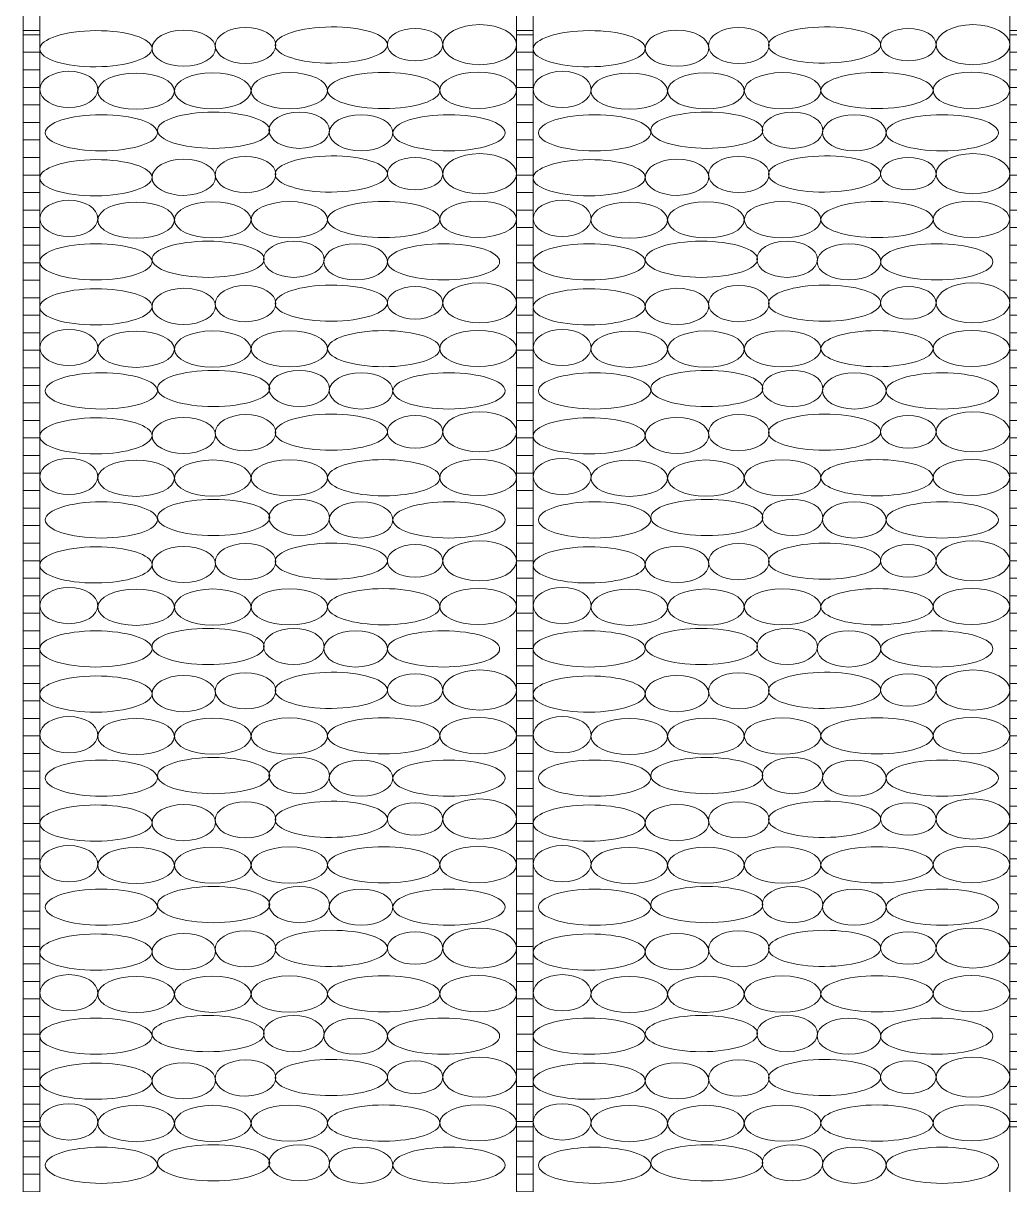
# Model space of a CAD drawing. Header units: inches. Extents: x 523 to 1492, y 69 to 539.
# Drawn here: x 619.281 to 622.854, y 383.759 to 387.966 of the extents above; entities that cross this region are included whole.
import ezdxf

# ---------------------------------------------------------------- set-up
doc = ezdxf.new("R2010")
doc.units = ezdxf.units.IN
doc.header["$MEASUREMENT"] = 0
pattern_1 = [(0, (26.79355847472743, 0.01436027398631268), (1.110223024625157e-16, 0.3175), [])]
pattern_2 = [(0, (35.72538562525369, 0.01436027398631268), (1.110223024625157e-16, 0.3175), [])]

# ---------------------------------------------------------------- blocks, each defined once
blk = doc.blocks.new('Бут.полосы')
at = {"linetype": 'ByBlock', "lineweight": 15}
h = blk.add_hatch(dxfattribs=at)
h.set_pattern_fill('ANSI31', color=22, scale=0.1, angle=315, style=0)
h.set_pattern_definition(pattern_1)
h.paths.add_polyline_path([(1982.056444789113, -4735.690822638147), (1981.756444789114, -4735.690822638147), (1981.756444789113, -4755.546490950223), (1982.056444789113, -4755.546490950223)])
h = blk.add_hatch(dxfattribs=at)
h.set_pattern_fill('ANSI31', color=22, scale=0.1, angle=315, style=0)
h.set_pattern_definition(pattern_2)
h.paths.add_polyline_path([(1990.98827193964, -4735.690822638147), (1990.68827193964, -4735.690822638147), (1990.68827193964, -4755.546490950223), (1990.98827193964, -4755.546490950223)])
h = blk.add_hatch(dxfattribs=at)
h.set_pattern_fill('ANSI31', color=22, scale=0.1, angle=315, style=0)
h.set_pattern_definition([(0, (44.65721277577995, 0.01436027398631268), (1.110223024625157e-16, 0.3175), [])])
h.paths.add_polyline_path([(1999.920099090166, -4735.690822638147), (1999.620099090166, -4735.690822638147), (1999.620099090166, -4755.546490950223), (1999.920099090166, -4755.546490950223)])
h = blk.add_hatch(dxfattribs=at)
h.set_pattern_fill('ANSI31', color=22, scale=0.1, angle=315, style=0)
h.set_pattern_definition(pattern_1)
h.paths.add_polyline_path([(1982.056475193234, -4755.806398439352), (1981.756475193234, -4755.806398439352), (1981.756475193234, -4775.783564819083), (1982.056475193234, -4775.78393585025)])
h = blk.add_hatch(dxfattribs=at)
h.set_pattern_fill('ANSI31', color=22, scale=0.1, angle=315, style=0)
h.set_pattern_definition(pattern_2)
h.paths.add_polyline_path([(1990.988302343761, -4755.806398439352), (1990.688302343761, -4755.806398439352), (1990.688302343761, -4775.783564819083), (1990.988302343761, -4775.78393585025)])
at = {"color": 7, "linetype": 'ByBlock', "lineweight": 15}
for points in [[(1973.124481472159, -4775.783564819084), (1981.756475193234, -4775.783564819083), (1981.756444789114, -4691.933567848662), (1973.12448147216, -4691.933567848664)], [(1982.056444789113, -4776.027160561478), (1990.688438510188, -4776.027160561477), (1990.688438510188, -4691.933567848662), (1982.056444789114, -4691.933567848662)], [(1990.98827193964, -4776.027160561478), (1999.620265660714, -4776.027160561477), (1999.620265660715, -4691.93356784866), (1990.98827193964, -4691.933567848662)]]:
    blk.add_lwpolyline(points, close=True, dxfattribs=at)
at = {"color": 22, "linetype": 'ByBlock', "lineweight": 15}
for points in [[(1982.056444789113, -4735.690822638147), (1981.756444789114, -4735.690822638147), (1981.756444789113, -4755.546490950223), (1982.056444789113, -4755.546490950223)], [(1990.98827193964, -4735.690822638147), (1990.68827193964, -4735.690822638147), (1990.68827193964, -4755.546490950223), (1990.98827193964, -4755.546490950223)], [(1999.920099090166, -4735.690822638147), (1999.620099090166, -4735.690822638147), (1999.620099090166, -4755.546490950223), (1999.920099090166, -4755.546490950223)], [(1982.056475193234, -4755.806398439352), (1981.756475193234, -4755.806398439352), (1981.756475193234, -4775.783564819083), (1982.056475193234, -4775.78393585025)], [(1990.988302343761, -4755.806398439352), (1990.688302343761, -4755.806398439352), (1990.688302343761, -4775.783564819083), (1990.988302343761, -4775.78393585025)]]:
    blk.add_lwpolyline(points, close=True, dxfattribs=at)
at = {"color": 253, "linetype": 'ByBlock', "lineweight": 15, "extrusion": (0, 0, -0.9999999999999997)}
for centre, major_axis in [((1983.072200732201, -4736.020855523172), (-1.015906280148277, -0.005264510158328419)), ((1987.334294157262, -4735.95359484206), (-1.015906280148277, -0.005264510158328419)), ((1992.004027882728, -4736.020855523172), (-1.015906280148277, -0.005264510158328419)), ((1996.266121307788, -4735.95359484206), (-1.015906280148277, -0.005264510158328419)), ((1987.334294157262, -4738.29024673978), (-1.015906280148277, -0.00526451015832842)), ((1996.266121307788, -4738.29024673978), (-1.015906280148277, -0.00526451015832842)), ((1983.072200732201, -4738.357507420892), (-1.015906280148277, -0.00526451015832842)), ((1992.004027882728, -4738.357507420892), (-1.015906280148277, -0.00526451015832842)), ((1987.334294157261, -4740.629359579139), (-1.015906280148277, -0.005264510158328419)), ((1996.266121307788, -4740.629359579139), (-1.015906280148277, -0.005264510158328419)), ((1983.072200732201, -4740.696620260251), (-1.015906280148277, -0.005264510158328419)), ((1992.004027882727, -4740.696620260251), (-1.015906280148277, -0.005264510158328419)), ((1987.334294157262, -4742.966011476859), (-1.015906280148277, -0.005264510158328419)), ((1996.266121307788, -4742.966011476859), (-1.015906280148277, -0.005264510158328419)), ((1983.072200732201, -4743.033272157971), (-1.015906280148277, -0.005264510158328419)), ((1992.004027882728, -4743.033272157971), (-1.015906280148277, -0.005264510158328419)), ((1983.072200732201, -4745.369924055691), (-1.015906280148277, -0.00526451015832842)), ((1987.334294157262, -4745.302663374579), (-1.015906280148277, -0.00526451015832842)), ((1992.004027882728, -4745.369924055691), (-1.015906280148277, -0.00526451015832842)), ((1996.266121307788, -4745.302663374579), (-1.015906280148277, -0.00526451015832842)), ((1983.072200732201, -4747.709036895049), (-1.015906280148277, -0.005264510158328419)), ((1987.334294157261, -4747.641776213937), (-1.015906280148277, -0.005264510158328419)), ((1992.004027882727, -4747.709036895049), (-1.015906280148277, -0.005264510158328419)), ((1996.266121307788, -4747.641776213937), (-1.015906280148277, -0.005264510158328419)), ((1983.072200732201, -4750.045688792769), (-1.015906280148277, -0.005264510158328419)), ((1987.334294157262, -4749.978428111657), (-1.015906280148277, -0.005264510158328419)), ((1992.004027882728, -4750.045688792769), (-1.015906280148277, -0.005264510158328419)), ((1996.266121307788, -4749.978428111657), (-1.015906280148277, -0.005264510158328419)), ((1983.072200732201, -4752.382340690489), (-1.015906280148277, -0.00526451015832842)), ((1987.334294157262, -4752.315080009377), (-1.015906280148277, -0.00526451015832842)), ((1992.004027882728, -4752.382340690489), (-1.015906280148277, -0.00526451015832842)), ((1996.266121307788, -4752.315080009377), (-1.015906280148277, -0.00526451015832842)), ((1983.072200732201, -4754.721453529848), (-1.015906280148277, -0.005264510158328419)), ((1987.334294157261, -4754.654192848736), (-1.015906280148277, -0.005264510158328419)), ((1992.004027882727, -4754.721453529848), (-1.015906280148277, -0.005264510158328419)), ((1996.266121307788, -4754.654192848736), (-1.015906280148277, -0.005264510158328419))]:
    blk.add_ellipse(centre, major_axis=major_axis, ratio=0.3223671155344493, dxfattribs=at)
at = {"color": 253, "linetype": 'ByBlock', "lineweight": 15}
for centre, major_axis, ratio in [((1984.663532681231, -4736.012609109724), (0.5754256688816298, 0.002981903290083139), 0.5691348073179209), ((1988.852577819279, -4735.947538106107), (-0.5023844598865708, 0), 0.5862613800650567), ((1990.021617109403, -4735.947538106107), (-0.6666548302373485, 0), 0.543771545269404), ((1993.595359831758, -4736.012609109724), (0.5754256688816298, 0.002981903290083139), 0.5691348073179209), ((1997.784404969805, -4735.947538106107), (-0.5023844598865708, 0), 0.5862613800650567), ((1998.953444259929, -4735.947538106107), (-0.6666548302373485, 0), 0.543771545269404), ((1982.583931852579, -4736.757475794647), (-0.5245293401635536, 0), 0.6253139419559067), ((1983.799234563085, -4736.788518818937), (0.693897664193355, 0), 0.4719704234843745), ((1985.186992833344, -4736.784739504716), (0.693897664193355, 0), 0.4719704234843745), ((1986.574751103603, -4736.780960190495), (0.693897664193355, 0), 0.4719704234843745), ((1988.284563054214, -4736.777839243377), (1.01591992061969, 0), 0.3223671155344493), ((1989.994374275447, -4736.774243449061), (0.693897664193355, 0), 0.4719704234843745), ((1991.515759003105, -4736.757475794647), (-0.5245293401635536, 0), 0.6253139419559067), ((1992.731061713612, -4736.788518818937), (0.693897664193355, 0), 0.4719704234843745), ((1994.118819983871, -4736.784739504716), (0.693897664193355, 0), 0.4719704234843745), ((1995.50657825413, -4736.780960190495), (0.693897664193355, 0), 0.4719704234843745), ((1997.21639020474, -4736.777839243377), (1.01591992061969, 0), 0.3223671155344493), ((1998.926201425973, -4736.774243449061), (0.693897664193355, 0), 0.4719704234843745), ((1983.171192370192, -4737.543099909285), (1.01591992061969, 0), 0.3223671155344493), ((1985.203174085977, -4737.497926354475), (1.01591992061969, 0), 0.3223671155344493), ((1986.755006280808, -4737.497926354475), (0.548806280951849, 0), 0.5967482257239145), ((1989.465558830825, -4737.543099909285), (1.01591992061969, 0), 0.3223671155344493), ((1992.103019520718, -4737.543099909285), (1.01591992061969, 0), 0.3223671155344493), ((1994.135001236503, -4737.497926354475), (1.01591992061969, 0), 0.3223671155344493), ((1995.686833431334, -4737.497926354475), (0.548806280951849, 0), 0.5967482257239145), ((1998.397385981351, -4737.543099909285), (1.01591992061969, 0), 0.3223671155344493), ((1988.852577819279, -4738.284190003827), (-0.5023844598865708, 0), 0.5862613800650567), ((1990.021617109403, -4738.284190003827), (-0.6666548302373485, 0), 0.543771545269404), ((1997.784404969805, -4738.284190003827), (-0.5023844598865708, 0), 0.5862613800650567), ((1998.953444259929, -4738.284190003827), (-0.6666548302373485, 0), 0.543771545269404), ((1984.663532681231, -4738.349261007444), (0.5754256688816298, 0.002981903290083139), 0.5691348073179209), ((1993.595359831758, -4738.349261007444), (0.5754256688816298, 0.002981903290083139), 0.5691348073179209), ((1982.583931852579, -4739.094127692367), (-0.5245293401635536, 0), 0.6253139419559067), ((1983.799234563085, -4739.125170716657), (0.693897664193355, 0), 0.4719704234843745), ((1985.186992833344, -4739.121391402436), (0.693897664193355, 0), 0.4719704234843745), ((1986.574751103603, -4739.117612088215), (0.693897664193355, 0), 0.4719704234843745), ((1988.284563054214, -4739.114491141097), (1.01591992061969, 0), 0.3223671155344493), ((1989.994374275447, -4739.110895346781), (0.693897664193355, 0), 0.4719704234843745), ((1991.515759003105, -4739.094127692367), (-0.5245293401635536, 0), 0.6253139419559067), ((1992.731061713612, -4739.125170716657), (0.693897664193355, 0), 0.4719704234843745), ((1994.118819983871, -4739.121391402436), (0.693897664193355, 0), 0.4719704234843745), ((1995.50657825413, -4739.117612088215), (0.693897664193355, 0), 0.4719704234843745), ((1997.21639020474, -4739.114491141097), (1.01591992061969, 0), 0.3223671155344493), ((1998.926201425973, -4739.110895346781), (0.693897664193355, 0), 0.4719704234843745), ((1983.072402586818, -4739.879751807005), (1.01591992061969, 0), 0.3223671155344493), ((1985.104384302603, -4739.834578252195), (1.01591992061969, 0), 0.3223671155344493), ((1986.656216497434, -4739.834578252195), (0.548806280951849, 0), 0.5967482257239145), ((1989.36676904745, -4739.879751807005), (1.01591992061969, 0), 0.3223671155344493), ((1992.004229737344, -4739.879751807005), (1.01591992061969, 0), 0.3223671155344493), ((1994.036211453129, -4739.834578252195), (1.01591992061969, 0), 0.3223671155344493), ((1995.58804364796, -4739.834578252195), (0.548806280951849, 0), 0.5967482257239145), ((1998.298596197977, -4739.879751807005), (1.01591992061969, 0), 0.3223671155344493), ((1990.021617109403, -4740.623302843186), (-0.6666548302373485, 0), 0.543771545269404), ((1998.953444259929, -4740.623302843186), (-0.6666548302373485, 0), 0.543771545269404), ((1984.663532681231, -4740.688373846802), (0.5754256688816298, 0.002981903290083139), 0.5691348073179209), ((1988.852577819279, -4740.623302843186), (-0.5023844598865708, 0), 0.5862613800650567), ((1993.595359831757, -4740.688373846802), (0.5754256688816298, 0.002981903290083139), 0.5691348073179209), ((1997.784404969805, -4740.623302843186), (-0.5023844598865708, 0), 0.5862613800650567), ((1982.583931852579, -4741.433240531725), (-0.5245293401635536, 0), 0.6253139419559067), ((1983.799234563085, -4741.464283556015), (0.693897664193355, 0), 0.4719704234843745), ((1985.186992833344, -4741.460504241794), (0.693897664193355, 0), 0.4719704234843745), ((1986.574751103603, -4741.456724927573), (0.693897664193355, 0), 0.4719704234843745), ((1988.284563054214, -4741.453603980455), (1.01591992061969, 0), 0.3223671155344493), ((1989.994374275446, -4741.45000818614), (0.693897664193355, 0), 0.4719704234843745), ((1991.515759003105, -4741.433240531725), (-0.5245293401635536, 0), 0.6253139419559067), ((1992.731061713611, -4741.464283556015), (0.693897664193355, 0), 0.4719704234843745), ((1994.118819983871, -4741.460504241794), (0.693897664193355, 0), 0.4719704234843745), ((1995.50657825413, -4741.456724927573), (0.693897664193355, 0), 0.4719704234843745), ((1997.21639020474, -4741.453603980455), (1.01591992061969, 0), 0.3223671155344493), ((1998.926201425973, -4741.45000818614), (0.693897664193355, 0), 0.4719704234843745), ((1983.171192370192, -4742.218864646364), (1.01591992061969, 0), 0.3223671155344493), ((1985.203174085977, -4742.173691091553), (1.01591992061969, 0), 0.3223671155344493), ((1986.755006280808, -4742.173691091553), (0.548806280951849, 0), 0.5967482257239145), ((1989.465558830825, -4742.218864646364), (1.01591992061969, 0), 0.3223671155344493), ((1992.103019520718, -4742.218864646364), (1.01591992061969, 0), 0.3223671155344493), ((1994.135001236503, -4742.173691091553), (1.01591992061969, 0), 0.3223671155344493), ((1995.686833431334, -4742.173691091553), (0.548806280951849, 0), 0.5967482257239145), ((1998.397385981351, -4742.218864646364), (1.01591992061969, 0), 0.3223671155344493), ((1990.021617109403, -4742.959954740906), (-0.6666548302373485, 0), 0.543771545269404), ((1998.953444259929, -4742.959954740906), (-0.6666548302373485, 0), 0.543771545269404), ((1984.663532681231, -4743.025025744522), (0.5754256688816298, 0.002981903290083139), 0.5691348073179209), ((1988.852577819279, -4742.959954740906), (-0.5023844598865708, 0), 0.5862613800650567), ((1993.595359831758, -4743.025025744522), (0.5754256688816298, 0.002981903290083139), 0.5691348073179209), ((1997.784404969805, -4742.959954740906), (-0.5023844598865708, 0), 0.5862613800650567), ((1982.583931852579, -4743.769892429445), (-0.5245293401635536, 0), 0.6253139419559067), ((1983.799234563085, -4743.800935453735), (0.693897664193355, 0), 0.4719704234843745), ((1985.186992833344, -4743.797156139514), (0.693897664193355, 0), 0.4719704234843745), ((1986.574751103603, -4743.793376825293), (0.693897664193355, 0), 0.4719704234843745), ((1988.284563054214, -4743.790255878175), (1.01591992061969, 0), 0.3223671155344493), ((1989.994374275447, -4743.78666008386), (0.693897664193355, 0), 0.4719704234843745), ((1991.515759003105, -4743.769892429445), (-0.5245293401635536, 0), 0.6253139419559067), ((1992.731061713612, -4743.800935453735), (0.693897664193355, 0), 0.4719704234843745), ((1994.118819983871, -4743.797156139514), (0.693897664193355, 0), 0.4719704234843745), ((1995.50657825413, -4743.793376825293), (0.693897664193355, 0), 0.4719704234843745), ((1997.21639020474, -4743.790255878175), (1.01591992061969, 0), 0.3223671155344493), ((1998.926201425973, -4743.78666008386), (0.693897664193355, 0), 0.4719704234843745), ((1983.171192370192, -4744.555516544084), (1.01591992061969, 0), 0.3223671155344493), ((1985.203174085977, -4744.510342989273), (1.01591992061969, 0), 0.3223671155344493), ((1986.755006280808, -4744.510342989273), (0.548806280951849, 0), 0.5967482257239145), ((1989.465558830825, -4744.555516544084), (1.01591992061969, 0), 0.3223671155344493), ((1992.103019520718, -4744.555516544084), (1.01591992061969, 0), 0.3223671155344493), ((1994.135001236503, -4744.510342989273), (1.01591992061969, 0), 0.3223671155344493), ((1995.686833431334, -4744.510342989273), (0.548806280951849, 0), 0.5967482257239145), ((1998.397385981351, -4744.555516544084), (1.01591992061969, 0), 0.3223671155344493), ((1990.021617109403, -4745.296606638626), (-0.6666548302373485, 0), 0.543771545269404), ((1998.953444259929, -4745.296606638626), (-0.6666548302373485, 0), 0.543771545269404), ((1984.663532681231, -4745.361677642242), (0.5754256688816298, 0.002981903290083139), 0.5691348073179209), ((1988.852577819279, -4745.296606638626), (-0.5023844598865708, 0), 0.5862613800650567), ((1993.595359831758, -4745.361677642242), (0.5754256688816298, 0.002981903290083139), 0.5691348073179209), ((1997.784404969805, -4745.296606638626), (-0.5023844598865708, 0), 0.5862613800650567), ((1982.583931852579, -4746.106544327165), (-0.5245293401635536, 0), 0.6253139419559067), ((1991.515759003105, -4746.106544327165), (-0.5245293401635536, 0), 0.6253139419559067), ((1983.799234563085, -4746.137587351455), (0.693897664193355, 0), 0.4719704234843745), ((1985.186992833344, -4746.133808037234), (0.693897664193355, 0), 0.4719704234843745), ((1986.574751103603, -4746.130028723013), (0.693897664193355, 0), 0.4719704234843745), ((1988.284563054214, -4746.126907775895), (1.01591992061969, 0), 0.3223671155344493), ((1989.994374275447, -4746.12331198158), (0.693897664193355, 0), 0.4719704234843745), ((1992.731061713612, -4746.137587351455), (0.693897664193355, 0), 0.4719704234843745), ((1994.118819983871, -4746.133808037234), (0.693897664193355, 0), 0.4719704234843745), ((1995.50657825413, -4746.130028723013), (0.693897664193355, 0), 0.4719704234843745), ((1997.21639020474, -4746.126907775895), (1.01591992061969, 0), 0.3223671155344493), ((1998.926201425973, -4746.12331198158), (0.693897664193355, 0), 0.4719704234843745), ((1983.072402586818, -4746.892168441804), (1.01591992061969, 0), 0.3223671155344493), ((1985.104384302603, -4746.846994886993), (1.01591992061969, 0), 0.3223671155344493), ((1986.656216497434, -4746.846994886993), (0.548806280951849, 0), 0.5967482257239145), ((1989.36676904745, -4746.892168441804), (1.01591992061969, 0), 0.3223671155344493), ((1992.004229737344, -4746.892168441804), (1.01591992061969, 0), 0.3223671155344493), ((1994.036211453129, -4746.846994886993), (1.01591992061969, 0), 0.3223671155344493), ((1995.58804364796, -4746.846994886993), (0.548806280951849, 0), 0.5967482257239145), ((1998.298596197977, -4746.892168441804), (1.01591992061969, 0), 0.3223671155344493), ((1984.663532681231, -4747.700790481601), (0.5754256688816298, 0.002981903290083139), 0.5691348073179209), ((1988.852577819279, -4747.635719477985), (-0.5023844598865708, 0), 0.5862613800650567), ((1990.021617109403, -4747.635719477985), (-0.6666548302373485, 0), 0.543771545269404), ((1993.595359831757, -4747.700790481601), (0.5754256688816298, 0.002981903290083139), 0.5691348073179209), ((1997.784404969805, -4747.635719477985), (-0.5023844598865708, 0), 0.5862613800650567), ((1998.953444259929, -4747.635719477985), (-0.6666548302373485, 0), 0.543771545269404), ((1982.583931852579, -4748.445657166524), (-0.5245293401635536, 0), 0.6253139419559067), ((1983.799234563085, -4748.476700190814), (0.693897664193355, 0), 0.4719704234843745), ((1985.186992833344, -4748.472920876593), (0.693897664193355, 0), 0.4719704234843745), ((1986.574751103603, -4748.469141562372), (0.693897664193355, 0), 0.4719704234843745), ((1988.284563054214, -4748.466020615254), (1.01591992061969, 0), 0.3223671155344493), ((1989.994374275446, -4748.462424820938), (0.693897664193355, 0), 0.4719704234843745), ((1991.515759003105, -4748.445657166524), (-0.5245293401635536, 0), 0.6253139419559067), ((1992.731061713611, -4748.476700190814), (0.693897664193355, 0), 0.4719704234843745), ((1994.118819983871, -4748.472920876593), (0.693897664193355, 0), 0.4719704234843745), ((1995.50657825413, -4748.469141562372), (0.693897664193355, 0), 0.4719704234843745), ((1997.21639020474, -4748.466020615254), (1.01591992061969, 0), 0.3223671155344493), ((1998.926201425973, -4748.462424820938), (0.693897664193355, 0), 0.4719704234843745), ((1983.171192370192, -4749.231281281162), (1.01591992061969, 0), 0.3223671155344493), ((1985.203174085977, -4749.186107726352), (1.01591992061969, 0), 0.3223671155344493), ((1986.755006280808, -4749.186107726352), (0.548806280951849, 0), 0.5967482257239145), ((1989.465558830825, -4749.231281281162), (1.01591992061969, 0), 0.3223671155344493), ((1992.103019520718, -4749.231281281162), (1.01591992061969, 0), 0.3223671155344493), ((1994.135001236503, -4749.186107726352), (1.01591992061969, 0), 0.3223671155344493), ((1995.686833431334, -4749.186107726352), (0.548806280951849, 0), 0.5967482257239145), ((1998.397385981351, -4749.231281281162), (1.01591992061969, 0), 0.3223671155344493), ((1984.663532681231, -4750.037442379321), (0.5754256688816298, 0.002981903290083139), 0.5691348073179209), ((1988.852577819279, -4749.972371375705), (-0.5023844598865708, 0), 0.5862613800650567), ((1990.021617109403, -4749.972371375705), (-0.6666548302373485, 0), 0.543771545269404), ((1993.595359831758, -4750.037442379321), (0.5754256688816298, 0.002981903290083139), 0.5691348073179209), ((1997.784404969805, -4749.972371375705), (-0.5023844598865708, 0), 0.5862613800650567), ((1998.953444259929, -4749.972371375705), (-0.6666548302373485, 0), 0.543771545269404), ((1982.583931852579, -4750.782309064244), (-0.5245293401635536, 0), 0.6253139419559067), ((1983.799234563085, -4750.813352088534), (0.693897664193355, 0), 0.4719704234843745), ((1985.186992833344, -4750.809572774313), (0.693897664193355, 0), 0.4719704234843745), ((1986.574751103603, -4750.805793460092), (0.693897664193355, 0), 0.4719704234843745), ((1988.284563054214, -4750.802672512974), (1.01591992061969, 0), 0.3223671155344493), ((1989.994374275447, -4750.799076718658), (0.693897664193355, 0), 0.4719704234843745), ((1991.515759003105, -4750.782309064244), (-0.5245293401635536, 0), 0.6253139419559067), ((1992.731061713612, -4750.813352088534), (0.693897664193355, 0), 0.4719704234843745), ((1994.118819983871, -4750.809572774313), (0.693897664193355, 0), 0.4719704234843745), ((1995.50657825413, -4750.805793460092), (0.693897664193355, 0), 0.4719704234843745), ((1997.21639020474, -4750.802672512974), (1.01591992061969, 0), 0.3223671155344493), ((1998.926201425973, -4750.799076718658), (0.693897664193355, 0), 0.4719704234843745), ((1983.171192370192, -4751.567933178882), (1.01591992061969, 0), 0.3223671155344493), ((1985.203174085977, -4751.522759624072), (1.01591992061969, 0), 0.3223671155344493), ((1986.755006280808, -4751.522759624072), (0.548806280951849, 0), 0.5967482257239145), ((1989.465558830825, -4751.567933178882), (1.01591992061969, 0), 0.3223671155344493), ((1992.103019520718, -4751.567933178882), (1.01591992061969, 0), 0.3223671155344493), ((1994.135001236503, -4751.522759624072), (1.01591992061969, 0), 0.3223671155344493), ((1995.686833431334, -4751.522759624072), (0.548806280951849, 0), 0.5967482257239145), ((1998.397385981351, -4751.567933178882), (1.01591992061969, 0), 0.3223671155344493), ((1984.663532681231, -4752.374094277041), (0.5754256688816298, 0.002981903290083139), 0.5691348073179209), ((1988.852577819279, -4752.309023273425), (-0.5023844598865708, 0), 0.5862613800650567), ((1990.021617109403, -4752.309023273425), (-0.6666548302373485, 0), 0.543771545269404), ((1993.595359831758, -4752.374094277041), (0.5754256688816298, 0.002981903290083139), 0.5691348073179209), ((1997.784404969805, -4752.309023273425), (-0.5023844598865708, 0), 0.5862613800650567), ((1998.953444259929, -4752.309023273425), (-0.6666548302373485, 0), 0.543771545269404), ((1982.583931852579, -4753.118960961964), (-0.5245293401635536, 0), 0.6253139419559067), ((1983.799234563085, -4753.150003986254), (0.693897664193355, 0), 0.4719704234843745), ((1985.186992833344, -4753.146224672033), (0.693897664193355, 0), 0.4719704234843745), ((1986.574751103603, -4753.142445357812), (0.693897664193355, 0), 0.4719704234843745), ((1988.284563054214, -4753.139324410694), (1.01591992061969, 0), 0.3223671155344493), ((1989.994374275447, -4753.135728616378), (0.693897664193355, 0), 0.4719704234843745), ((1991.515759003105, -4753.118960961964), (-0.5245293401635536, 0), 0.6253139419559067), ((1992.731061713612, -4753.150003986254), (0.693897664193355, 0), 0.4719704234843745), ((1994.118819983871, -4753.146224672033), (0.693897664193355, 0), 0.4719704234843745), ((1995.50657825413, -4753.142445357812), (0.693897664193355, 0), 0.4719704234843745), ((1997.21639020474, -4753.139324410694), (1.01591992061969, 0), 0.3223671155344493), ((1998.926201425973, -4753.135728616378), (0.693897664193355, 0), 0.4719704234843745), ((1985.104384302603, -4753.859411521792), (1.01591992061969, 0), 0.3223671155344493), ((1986.656216497434, -4753.859411521792), (0.548806280951849, 0), 0.5967482257239145), ((1994.036211453129, -4753.859411521792), (1.01591992061969, 0), 0.3223671155344493), ((1995.58804364796, -4753.859411521792), (0.548806280951849, 0), 0.5967482257239145), ((1983.072402586818, -4753.904585076602), (1.01591992061969, 0), 0.3223671155344493), ((1989.36676904745, -4753.904585076602), (1.01591992061969, 0), 0.3223671155344493), ((1992.004229737344, -4753.904585076602), (1.01591992061969, 0), 0.3223671155344493), ((1998.298596197977, -4753.904585076602), (1.01591992061969, 0), 0.3223671155344493), ((1984.663532681231, -4754.7132071164), (0.5754256688816298, 0.002981903290083139), 0.5691348073179209), ((1988.852577819279, -4754.648136112784), (-0.5023844598865708, 0), 0.5862613800650567), ((1990.021617109403, -4754.648136112784), (-0.6666548302373485, 0), 0.543771545269404), ((1993.595359831757, -4754.7132071164), (0.5754256688816298, 0.002981903290083139), 0.5691348073179209), ((1997.784404969805, -4754.648136112784), (-0.5023844598865708, 0), 0.5862613800650567), ((1998.953444259929, -4754.648136112784), (-0.6666548302373485, 0), 0.543771545269404), ((1982.583931852579, -4755.458073801323), (-0.5245293401635536, 0), 0.6253139419559067), ((1983.799234563085, -4755.489116825613), (0.693897664193355, 0), 0.4719704234843745), ((1985.186992833344, -4755.485337511392), (0.693897664193355, 0), 0.4719704234843745), ((1986.574751103603, -4755.481558197171), (0.693897664193355, 0), 0.4719704234843745), ((1988.284563054214, -4755.478437250053), (1.01591992061969, 0), 0.3223671155344493), ((1989.994374275446, -4755.474841455737), (0.693897664193355, 0), 0.4719704234843745), ((1991.515759003105, -4755.458073801323), (-0.5245293401635536, 0), 0.6253139419559067), ((1992.731061713611, -4755.489116825613), (0.693897664193355, 0), 0.4719704234843745), ((1994.118819983871, -4755.485337511392), (0.693897664193355, 0), 0.4719704234843745), ((1995.50657825413, -4755.481558197171), (0.693897664193355, 0), 0.4719704234843745), ((1997.21639020474, -4755.478437250053), (1.01591992061969, 0), 0.3223671155344493), ((1998.926201425973, -4755.474841455737), (0.693897664193355, 0), 0.4719704234843745), ((1985.203174085977, -4756.198524361151), (1.01591992061969, 0), 0.3223671155344493), ((1986.755006280808, -4756.198524361151), (0.548806280951849, 0), 0.5967482257239145), ((1994.135001236503, -4756.198524361151), (1.01591992061969, 0), 0.3223671155344493), ((1995.686833431334, -4756.198524361151), (0.548806280951849, 0), 0.5967482257239145), ((1983.171192370192, -4756.243697915961), (1.01591992061969, 0), 0.3223671155344493), ((1989.465558830825, -4756.243697915961), (1.01591992061969, 0), 0.3223671155344493), ((1992.103019520718, -4756.243697915961), (1.01591992061969, 0), 0.3223671155344493), ((1998.397385981351, -4756.243697915961), (1.01591992061969, 0), 0.3223671155344493)]:
    blk.add_ellipse(centre, major_axis=major_axis, ratio=ratio, dxfattribs=at)
at = {"color": 253, "linetype": 'ByBlock', "lineweight": 15, "extrusion": (0, 0, -1)}
for centre, major_axis, ratio in [((1985.782482798445, -4735.961636456549), (-0.5487989122840685, -0.002843921240626038), 0.5967482257239145), ((1994.714309948972, -4735.961636456549), (-0.5487989122840685, -0.002843921240626038), 0.5967482257239145), ((1987.874205515141, -4737.543099909285), (-0.5754333950641921, 0), 0.5691348073179209), ((1996.806032665667, -4737.543099909285), (-0.5754333950641921, 0), 0.5691348073179209), ((1985.782482798445, -4738.298288354269), (-0.5487989122840685, -0.002843921240626038), 0.5967482257239145), ((1994.714309948972, -4738.298288354269), (-0.5487989122840685, -0.002843921240626038), 0.5967482257239145), ((1987.775415731767, -4739.879751807005), (-0.5754333950641921, 0), 0.5691348073179209), ((1996.707242882293, -4739.879751807005), (-0.5754333950641921, 0), 0.5691348073179209), ((1985.782482798445, -4740.637401193628), (-0.5487989122840685, -0.002843921240626038), 0.5967482257239145), ((1994.714309948971, -4740.637401193628), (-0.5487989122840685, -0.002843921240626038), 0.5967482257239145), ((1987.874205515141, -4742.218864646364), (-0.5754333950641921, 0), 0.5691348073179209), ((1996.806032665667, -4742.218864646364), (-0.5754333950641921, 0), 0.5691348073179209), ((1985.782482798445, -4742.974053091348), (-0.5487989122840685, -0.002843921240626038), 0.5967482257239145), ((1994.714309948972, -4742.974053091348), (-0.5487989122840685, -0.002843921240626038), 0.5967482257239145), ((1987.874205515141, -4744.555516544084), (-0.5754333950641921, 0), 0.5691348073179209), ((1996.806032665667, -4744.555516544084), (-0.5754333950641921, 0), 0.5691348073179209), ((1985.782482798445, -4745.310704989068), (-0.5487989122840685, -0.002843921240626038), 0.5967482257239145), ((1994.714309948972, -4745.310704989068), (-0.5487989122840685, -0.002843921240626038), 0.5967482257239145), ((1987.775415731767, -4746.892168441804), (-0.5754333950641921, 0), 0.5691348073179209), ((1996.707242882293, -4746.892168441804), (-0.5754333950641921, 0), 0.5691348073179209), ((1985.782482798445, -4747.649817828426), (-0.5487989122840685, -0.002843921240626038), 0.5967482257239145), ((1994.714309948971, -4747.649817828426), (-0.5487989122840685, -0.002843921240626038), 0.5967482257239145), ((1987.874205515141, -4749.231281281162), (-0.5754333950641921, 0), 0.5691348073179209), ((1996.806032665667, -4749.231281281162), (-0.5754333950641921, 0), 0.5691348073179209), ((1985.782482798445, -4749.986469726146), (-0.5487989122840685, -0.002843921240626038), 0.5967482257239145), ((1994.714309948972, -4749.986469726146), (-0.5487989122840685, -0.002843921240626038), 0.5967482257239145), ((1987.874205515141, -4751.567933178882), (-0.5754333950641921, 0), 0.5691348073179209), ((1996.806032665667, -4751.567933178882), (-0.5754333950641921, 0), 0.5691348073179209), ((1985.782482798445, -4752.323121623866), (-0.5487989122840685, -0.002843921240626038), 0.5967482257239145), ((1994.714309948972, -4752.323121623866), (-0.5487989122840685, -0.002843921240626038), 0.5967482257239145), ((1987.775415731767, -4753.904585076602), (-0.5754333950641921, 0), 0.5691348073179209), ((1996.707242882293, -4753.904585076602), (-0.5754333950641921, 0), 0.5691348073179209), ((1985.782482798445, -4754.662234463225), (-0.5487989122840685, -0.002843921240626038), 0.5967482257239145), ((1994.714309948971, -4754.662234463225), (-0.5487989122840685, -0.002843921240626038), 0.5967482257239145), ((1987.874205515141, -4756.243697915961), (-0.5754333950641921, 0), 0.5691348073179209), ((1996.806032665667, -4756.243697915961), (-0.5754333950641921, 0), 0.5691348073179209)]:
    blk.add_ellipse(centre, major_axis=major_axis, ratio=ratio, dxfattribs=at)
blk = doc.blocks.new('Бутовая 8м + прорывной')
at = {"color": 7, "linetype": 'ByBlock', "lineweight": 15}
blk.add_blockref('Бут.полосы', (0, -12.00000000000091), dxfattribs=at)

msp = doc.modelspace()

# ---------------------------------------------------------------- block references
at = {"color": 7, "linetype": 'ByBlock', "lineweight": 15, "xscale": 0.2000000000000455, "yscale": 0.2000000000000455, "zscale": 0.2000000000000455}
msp.add_blockref('Бутовая 8м + прорывной', (222.9300119385828, 1337.47814298866), dxfattribs=at)

doc.saveas('drawing.dxf')
